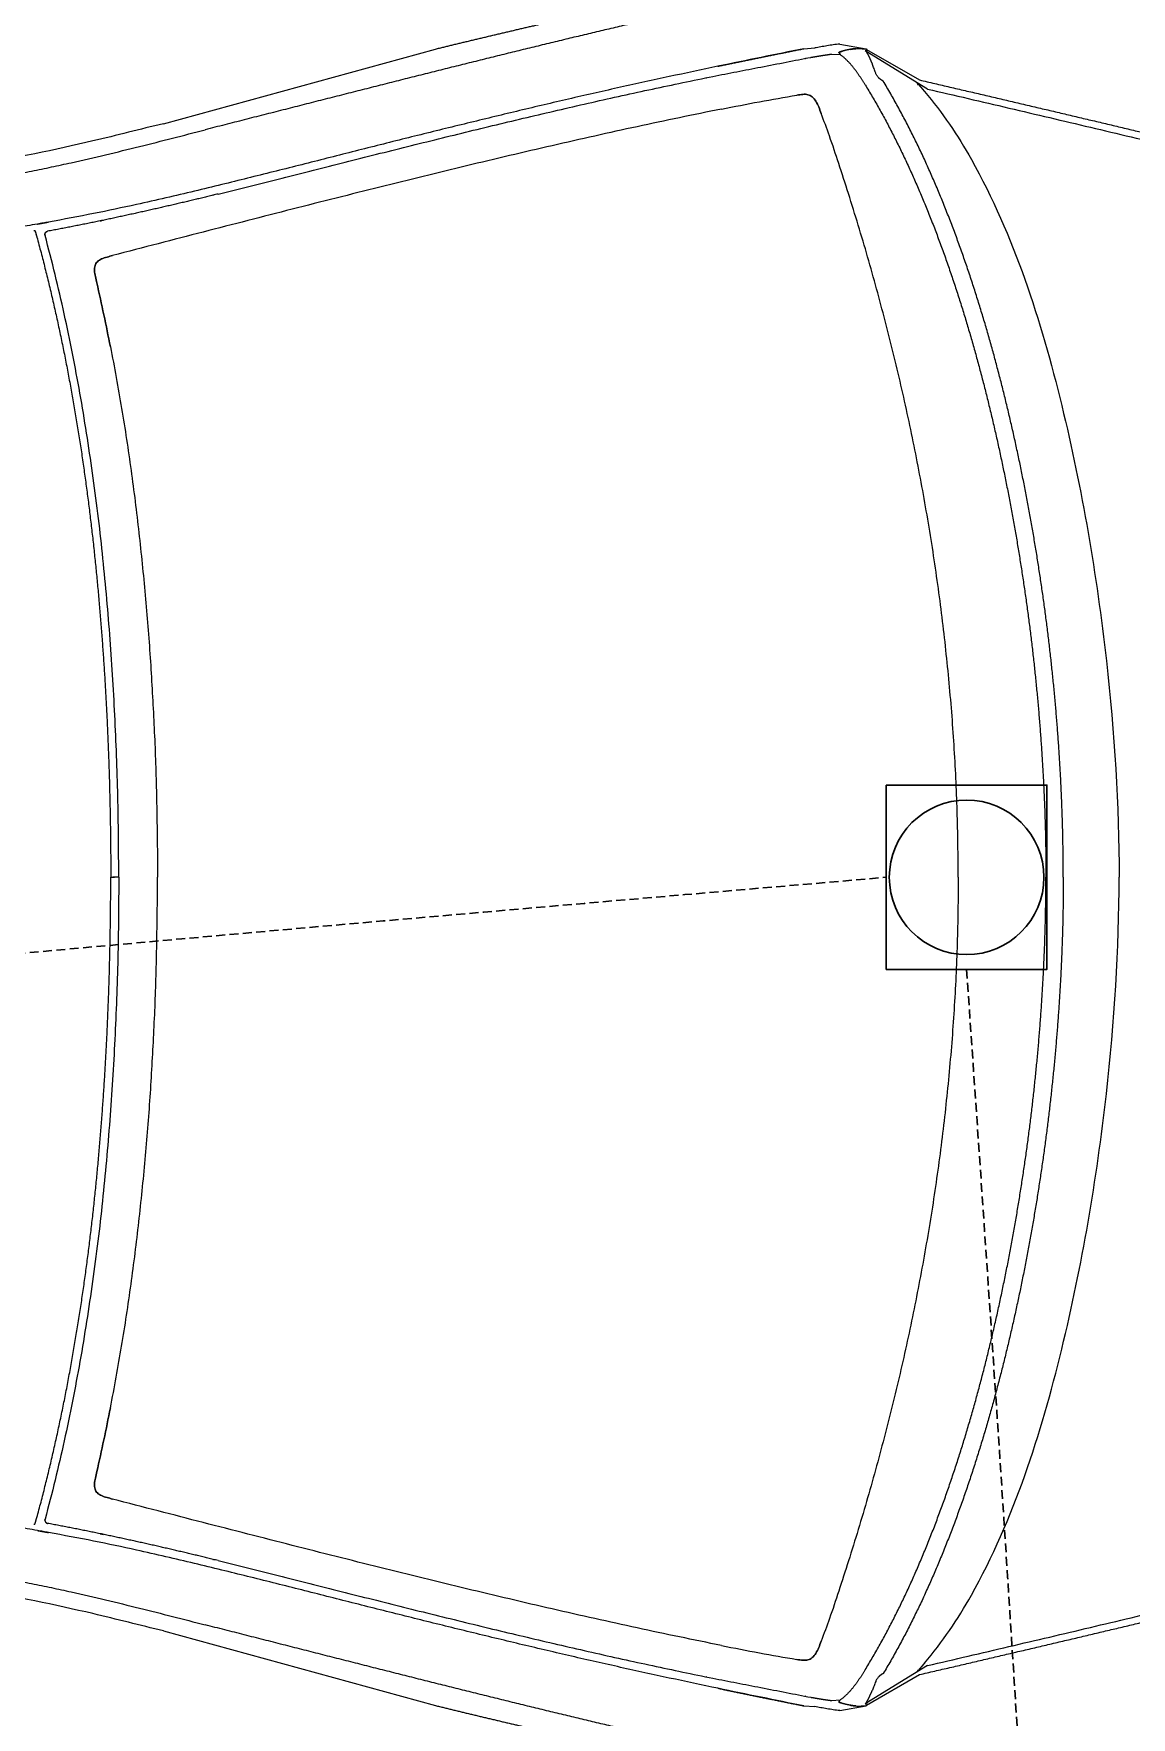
# Model space of a CAD drawing. Extents: x -1439 to 34962, y -872 to 8330.
# Drawn here: x 18847.1 to 18939.3, y 1511.9 to 1653.4 of the extents above; entities that cross this region are included whole.
import ezdxf

# ---------------------------------------------------------------- set-up
doc = ezdxf.new("R2010")
doc.units = 0
doc.linetypes.add('HIDDEN', pattern=[0.375, 0.25, -0.125])
doc.layers.get('0').update_dxf_attribs({"color": 9, "lineweight": 9})
for name, color, linetype, lineweight in [('04', 9, 'Continuous', 9), ('E-KABLO', 7, 'Continuous', 30), ('E-KUVVET', 7, 'Continuous', 30)]:
    doc.layers.add(name, color=color, linetype=linetype, lineweight=lineweight)

# ---------------------------------------------------------------- blocks, each defined once
blk = doc.blocks.new('p-araba-polo')
at = {"extrusion": (0, 0, -1)}
for p, q in [((1.033, 0.6629), (1.0852, 0.695)), ((1.0841, 0.6962), (1.0396, 0.6705)), ((1.1066, 0.7007), (1.0845, 0.6967)), ((1.1367, 0.6968), (1.1276, 0.6974)), ((1.6752, 0.6337), (1.4464, 0.6965)), ((1.1073, 0.6936), (1.1062, 0.6918)), ((1.1134, 0.6923), (1.1062, 0.6918)), ((1.1134, 0.6923), (1.1134, 0.6923)), ((1.2187, 0.6724), (1.2188, 0.6725)), ((1.7726, 0.5433), (1.7726, 0.5433)), ((1.7128, 0), (1.7144, 0))]:
    blk.add_line(p, q, dxfattribs=at)
for p, q in [((1.7128, 0), (1.7144, 0)), ((1.7726, -0.5433), (1.7726, -0.5433)), ((1.6752, -0.6337), (1.4464, -0.6965)), ((1.033, -0.6629), (1.0852, -0.695)), ((1.0841, -0.6962), (1.0396, -0.6705)), ((1.2187, -0.6724), (1.2188, -0.6724)), ((1.1134, -0.6923), (1.1062, -0.6918)), ((1.1073, -0.6936), (1.1062, -0.6918)), ((1.1134, -0.6923), (1.1134, -0.6923)), ((1.1066, -0.7007), (1.0845, -0.6967)), ((1.1367, -0.6968), (1.1276, -0.6974))]:
    blk.add_line(p, q)
for points, degree in [([(1.4464, 0.6965), (1.4197, 0.7031), (1.3921, 0.7096), (1.3643, 0.7162), (1.337, 0.7225), (1.3115, 0.7281), (1.2887, 0.7329)], 6), ([(1.2801, 0.7182), (1.3375, 0.7048), (1.3962, 0.6905), (1.4555, 0.6757), (1.5157, 0.6603), (1.5772, 0.6447), (1.6401, 0.6286)], 6), ([(1.0847, 0.695), (1.0835, 0.6928), (1.0823, 0.6906), (1.0812, 0.6883), (1.0802, 0.686), (1.0792, 0.6836)], 5), ([(1.0835, 0.6949), (1.0837, 0.6952), (1.0838, 0.6954), (1.0839, 0.6957), (1.084, 0.6959), (1.0841, 0.6962)], 5), ([(1.0852, 0.695), (1.0851, 0.695), (1.085, 0.695), (1.0849, 0.695), (1.0848, 0.695), (1.0846, 0.695)], 5), ([(1.0847, 0.695), (1.0849, 0.695), (1.085, 0.695), (1.0852, 0.695)], 3), ([(1.0856, 0.6968), (1.0855, 0.6968), (1.0854, 0.6968), (1.0853, 0.6968)], 3), ([(1.0895, 0.6969), (1.0887, 0.6969), (1.088, 0.6968), (1.0872, 0.6968), (1.0864, 0.6968), (1.0856, 0.6968)], 5), ([(1.0904, 0.6969), (1.0901, 0.6969), (1.0898, 0.6969), (1.0895, 0.6969)], 3), ([(1.093, 0.6968), (1.0935, 0.6968), (1.094, 0.6968), (1.0944, 0.6967), (1.0949, 0.6967), (1.0954, 0.6966)], 5), ([(1.0954, 0.6966), (1.0957, 0.6966), (1.0959, 0.6965), (1.0962, 0.6965), (1.0964, 0.6965), (1.0967, 0.6964)], 5), ([(1.0967, 0.6964), (1.0963, 0.6965), (1.0958, 0.6965), (1.0954, 0.6966)], 3), ([(1.0967, 0.6964), (1.0969, 0.6964), (1.0972, 0.6963), (1.0974, 0.6963), (1.0977, 0.6962), (1.0979, 0.6962)], 5), ([(1.0979, 0.6962), (1.0975, 0.6963), (1.0971, 0.6963), (1.0967, 0.6964)], 3), ([(1.0979, 0.6962), (1.0992, 0.696), (1.1005, 0.6957), (1.1018, 0.6955), (1.103, 0.6951), (1.1043, 0.6947)], 5), ([(1.1043, 0.6947), (1.1046, 0.6947), (1.1048, 0.6946), (1.1051, 0.6945), (1.1054, 0.6944), (1.1056, 0.6943)], 5), ([(1.1056, 0.6943), (1.1052, 0.6945), (1.1048, 0.6946), (1.1043, 0.6947)], 3), ([(1.1056, 0.6943), (1.1057, 0.6943), (1.1058, 0.6942), (1.1059, 0.6942), (1.1059, 0.6942), (1.106, 0.6942)], 5), ([(1.106, 0.6942), (1.1059, 0.6942), (1.1057, 0.6943), (1.1056, 0.6943)], 3), ([(1.106, 0.6942), (1.1063, 0.6941), (1.1065, 0.694), (1.1067, 0.6939), (1.107, 0.6938), (1.1073, 0.6936)], 5), ([(1.106, 0.6942), (1.106, 0.6942), (1.106, 0.6942), (1.106, 0.6942)], 3), ([(1.2091, 0.682), (1.1946, 0.685), (1.1801, 0.688), (1.1656, 0.691), (1.1511, 0.6939), (1.1367, 0.6968)], 5), ([(1.0819, 0.692), (1.0819, 0.692), (1.0819, 0.692), (1.0819, 0.6919)], 3), ([(1.0853, 0.6665), (1.0897, 0.6737), (1.0944, 0.6806), (1.0995, 0.687), (1.1062, 0.6918)], 4), ([(1.1062, 0.6922), (1.1062, 0.6921), (1.1062, 0.6921), (1.1062, 0.692), (1.1062, 0.692), (1.1062, 0.6919)], 5), ([(1.1062, 0.6922), (1.1062, 0.6921), (1.1062, 0.6921), (1.1062, 0.692), (1.1062, 0.692), (1.1062, 0.6919)], 5), ([(1.1062, 0.6919), (1.1062, 0.6919), (1.1062, 0.6919), (1.1062, 0.6919), (1.1062, 0.6919), (1.1062, 0.6919)], 5), ([(1.1062, 0.6919), (1.1062, 0.6919), (1.1062, 0.6919), (1.1062, 0.6919)], 3), ([(1.1073, 0.6936), (1.1073, 0.6935), (1.1074, 0.6935), (1.1074, 0.6934), (1.1074, 0.6934), (1.1075, 0.6933)], 5), ([(1.131, 0.6895), (1.1285, 0.6899), (1.126, 0.6904), (1.1235, 0.6908), (1.121, 0.6912), (1.1184, 0.6916), (1.1159, 0.6919), (1.1134, 0.6923)], 7), ([(1.1356, 0.6887), (1.1356, 0.6887), (1.1356, 0.6886), (1.1355, 0.6886), (1.1355, 0.6886), (1.1355, 0.6886)], 5), ([(1.1355, 0.6886), (1.1355, 0.6886), (1.1355, 0.6886), (1.1356, 0.6886), (1.1356, 0.6887), (1.1356, 0.6887)], 5), ([(1.1649, 0.6915), (1.1649, 0.6915), (1.1649, 0.6915)], 2), ([(1.0396, 0.6705), (0.9891, 0.6588), (0.9388, 0.647), (0.8888, 0.6352), (0.839, 0.6234), (0.7894, 0.6115), (0.7401, 0.5995), (0.6909, 0.5874)], 7), ([(0.9187, 0), (0.9187, 0.0992), (0.9262, 0.1979), (0.9398, 0.2961), (0.9595, 0.3936), (0.9846, 0.4892), (1.0189, 0.5845), (1.0701, 0.6696)], 7), ([(1.0853, 0.6665), (1.0348, 0.5843), (0.9999, 0.4894), (0.9745, 0.3944), (0.9546, 0.2963), (0.9409, 0.1982), (0.9333, 0.099), (0.9333, 0)], 7), ([(1.0419, 0.6684), (1.0406, 0.6669), (1.0392, 0.6654), (1.0379, 0.6639), (1.0366, 0.6624), (1.0354, 0.6609)], 5), ([(1.0354, 0.6609), (1.0366, 0.6624), (1.0379, 0.6639), (1.0392, 0.6654), (1.0406, 0.6669), (1.0419, 0.6684)], 5), ([(1.0412, 0.6668), (1.0411, 0.6669), (1.041, 0.667), (1.0408, 0.6672)], 3), ([(1.0412, 0.6668), (1.0411, 0.6668), (1.0411, 0.6669), (1.041, 0.667), (1.0409, 0.6671), (1.0408, 0.6672)], 5), ([(1.0418, 0.6684), (1.0419, 0.6684), (1.0419, 0.6684), (1.0419, 0.6684), (1.0419, 0.6684), (1.0419, 0.6684), (1.0419, 0.6684)], 6), ([(1.0419, 0.6684), (1.0419, 0.6684), (1.0419, 0.6684), (1.0419, 0.6684), (1.0419, 0.6684), (1.0419, 0.6684), (1.0419, 0.6684)], 6), ([(1.07, 0.6707), (1.07, 0.6707), (1.07, 0.6707), (1.07, 0.6707), (1.07, 0.6707), (1.07, 0.6707)], 5), ([(1.07, 0.6707), (1.07, 0.6707), (1.07, 0.6707), (1.07, 0.6707), (1.07, 0.6707), (1.07, 0.6707)], 5), ([(1.0701, 0.6696), (1.0708, 0.6699), (1.0714, 0.6703), (1.0721, 0.6707), (1.0728, 0.6713), (1.0733, 0.6717), (1.0739, 0.6723)], 6), ([(1.2188, 0.6725), (1.2188, 0.6724), (1.2188, 0.6724), (1.2188, 0.6724), (1.2188, 0.6724), (1.2188, 0.6724), (1.2187, 0.6724)], 6), ([(1.0354, 0.6609), (1.0204, 0.6432), (1.0073, 0.6239), (0.996, 0.6037)], 3), ([(0.996, 0.6037), (0.96, 0.5393), (0.9375, 0.4684), (0.92, 0.3968)], 3), ([(1.6292, 0.5746), (1.6467, 0.5703), (1.6643, 0.5661), (1.682, 0.562), (1.6998, 0.558), (1.7178, 0.554), (1.7359, 0.5503), (1.7542, 0.5467), (1.7726, 0.5433)], 8), ([(1.6335, 0.5735), (1.6336, 0.5736), (1.6336, 0.5736), (1.6336, 0.5737), (1.6336, 0.5737), (1.6336, 0.5738), (1.6336, 0.5738)], 6), ([(1.6336, 0.5738), (1.6336, 0.5737), (1.6335, 0.5735)], 2), ([(1.7256, 0.5525), (1.7256, 0.5526), (1.7256, 0.5526), (1.7256, 0.5527)], 3), ([(1.7283, 0.552), (1.7274, 0.5522), (1.7264, 0.5525), (1.7256, 0.5526)], 3), ([(1.7256, 0.5526), (1.7256, 0.5526), (1.7256, 0.5525)], 2), ([(1.7816, 0.5384), (1.7532, 0.4338), (1.735, 0.3261), (1.7248, 0.2176), (1.7195, 0.1088), (1.7195, 0)], 5), ([(1.7811, 0.5493), (1.7792, 0.5497), (1.7774, 0.55), (1.7755, 0.5503), (1.7736, 0.5507), (1.7718, 0.551)], 5), ([(1.7748, 0.5406), (1.7748, 0.5411), (1.7747, 0.5416), (1.7745, 0.542), (1.7742, 0.5425), (1.7739, 0.5428), (1.7735, 0.5431), (1.7731, 0.5432), (1.7726, 0.5433)], 8), ([(1.7748, 0.5406), (1.7748, 0.5403), (1.7748, 0.5401), (1.7747, 0.5398)], 3), ([(1.7827, 0.5422), (1.7823, 0.5409), (1.782, 0.5396), (1.7816, 0.5384)], 3), ([(1.7827, 0.5422), (1.7825, 0.5414), (1.7823, 0.5406), (1.7821, 0.5399), (1.7818, 0.5391), (1.7816, 0.5384)], 5), ([(1.7832, 0.5436), (1.7831, 0.5434), (1.783, 0.5432), (1.7829, 0.5429), (1.7828, 0.5427), (1.7827, 0.5424), (1.7827, 0.5422)], 6), ([(1.7842, 0.5439), (1.784, 0.5439), (1.7837, 0.544), (1.7835, 0.5439), (1.7834, 0.5438), (1.7832, 0.5436)], 5), ([(1.7776, 0.523), (1.7776, 0.523), (1.7776, 0.523), (1.7776, 0.523)], 3), ([(0.9187, 0), (0.9187, -0.0992), (0.9262, -0.1979), (0.9398, -0.2961), (0.9595, -0.3936), (0.9846, -0.4892), (1.0189, -0.5845), (1.0701, -0.6696)], 7), ([(1.0853, -0.6665), (1.0348, -0.5843), (0.9999, -0.4894), (0.9745, -0.3944), (0.9546, -0.2963), (0.9409, -0.1982), (0.9333, -0.099), (0.9333, 0)], 7), ([(1.7144, 0), (1.7154, 0), (1.7162, 0), (1.7165, 0)], 3), ([(1.7144, 0), (1.7154, 0), (1.7162, 0), (1.7165, 0)], 3), ([(1.7195, 0), (1.718, 0), (1.7164, 0), (1.7157, 0), (1.7164, 0), (1.717, 0)], 5), ([(1.7195, 0), (1.718, 0), (1.7164, 0), (1.7157, 0), (1.7164, 0), (1.717, 0)], 5), ([(1.7165, 0), (1.7168, 0), (1.717, 0), (1.7173, 0), (1.7176, 0), (1.7178, 0)], 5), ([(1.7165, 0), (1.7168, 0), (1.717, 0), (1.7173, 0), (1.7176, 0), (1.7178, 0)], 5), ([(1.7816, -0.5384), (1.7532, -0.4338), (1.735, -0.3261), (1.7248, -0.2176), (1.7195, -0.1088), (1.7195, 0)], 5), ([(0.996, -0.6037), (0.96, -0.5393), (0.9375, -0.4684), (0.92, -0.3968)], 3), ([(1.7776, -0.523), (1.7776, -0.523), (1.7776, -0.523), (1.7776, -0.523)], 3), ([(1.6292, -0.5746), (1.6467, -0.5703), (1.6643, -0.5661), (1.682, -0.562), (1.6998, -0.558), (1.7178, -0.554), (1.7359, -0.5503), (1.7542, -0.5467), (1.7726, -0.5433)], 8), ([(1.7283, -0.552), (1.7274, -0.5522), (1.7264, -0.5525), (1.7256, -0.5526)], 3), ([(1.7811, -0.5493), (1.7792, -0.5497), (1.7774, -0.55), (1.7755, -0.5503), (1.7736, -0.5507), (1.7718, -0.551)], 5), ([(1.7748, -0.5406), (1.7748, -0.5411), (1.7747, -0.5416), (1.7745, -0.542), (1.7742, -0.5425), (1.7739, -0.5428), (1.7735, -0.5431), (1.7731, -0.5432), (1.7726, -0.5433)], 8), ([(1.7748, -0.5406), (1.7748, -0.5403), (1.7748, -0.5401), (1.7747, -0.5398)], 3), ([(1.7827, -0.5422), (1.7823, -0.5409), (1.782, -0.5396), (1.7816, -0.5384)], 3), ([(1.7827, -0.5422), (1.7825, -0.5414), (1.7823, -0.5406), (1.7821, -0.5399), (1.7818, -0.5391), (1.7816, -0.5384)], 5), ([(1.7832, -0.5436), (1.7831, -0.5434), (1.783, -0.5432), (1.7829, -0.5429), (1.7828, -0.5427), (1.7827, -0.5424), (1.7827, -0.5422)], 6), ([(1.7842, -0.5439), (1.784, -0.5439), (1.7837, -0.544), (1.7835, -0.5439), (1.7834, -0.5438), (1.7832, -0.5436)], 5), ([(1.7256, -0.5526), (1.7256, -0.5526), (1.7256, -0.5525)], 2), ([(1.7256, -0.5525), (1.7256, -0.5526), (1.7256, -0.5526), (1.7256, -0.5526)], 3), ([(1.6335, -0.5735), (1.6336, -0.5736), (1.6336, -0.5736), (1.6336, -0.5737), (1.6336, -0.5737), (1.6336, -0.5738), (1.6336, -0.5738)], 6), ([(1.6336, -0.5738), (1.6336, -0.5737), (1.6335, -0.5735)], 2), ([(1.0396, -0.6705), (0.9891, -0.6587), (0.9388, -0.647), (0.8888, -0.6352), (0.839, -0.6234), (0.7894, -0.6115), (0.7401, -0.5995), (0.6909, -0.5874)], 7), ([(1.0354, -0.6609), (1.0204, -0.6432), (1.0073, -0.6239), (0.996, -0.6037)], 3), ([(1.2801, -0.7182), (1.3375, -0.7048), (1.3962, -0.6905), (1.4555, -0.6757), (1.5157, -0.6603), (1.5772, -0.6447), (1.6401, -0.6286)], 6), ([(1.0419, -0.6684), (1.0406, -0.6669), (1.0392, -0.6654), (1.0379, -0.6639), (1.0366, -0.6624), (1.0354, -0.6609)], 5), ([(1.0354, -0.6609), (1.0366, -0.6624), (1.0379, -0.6639), (1.0392, -0.6654), (1.0406, -0.6669), (1.0419, -0.6684)], 5), ([(1.0412, -0.6668), (1.0411, -0.6669), (1.041, -0.667), (1.0408, -0.6672)], 3), ([(1.0412, -0.6668), (1.0411, -0.6668), (1.0411, -0.6669), (1.041, -0.667), (1.0409, -0.6671), (1.0408, -0.6672)], 5), ([(1.0418, -0.6684), (1.0419, -0.6684), (1.0419, -0.6684), (1.0419, -0.6684), (1.0419, -0.6684), (1.0419, -0.6684), (1.0419, -0.6684)], 6), ([(1.0419, -0.6684), (1.0419, -0.6684), (1.0419, -0.6684), (1.0419, -0.6684), (1.0419, -0.6684), (1.0419, -0.6684), (1.0419, -0.6684)], 6), ([(1.07, -0.6707), (1.07, -0.6707), (1.07, -0.6707), (1.07, -0.6707), (1.07, -0.6707), (1.07, -0.6707)], 5), ([(1.07, -0.6707), (1.07, -0.6707), (1.07, -0.6707), (1.07, -0.6707), (1.07, -0.6707), (1.07, -0.6707)], 5), ([(1.0701, -0.6696), (1.0708, -0.6699), (1.0714, -0.6703), (1.0721, -0.6707), (1.0728, -0.6713), (1.0733, -0.6717), (1.0739, -0.6723)], 6), ([(1.0853, -0.6665), (1.0897, -0.6737), (1.0944, -0.6806), (1.0995, -0.687), (1.1062, -0.6918)], 4), ([(1.2188, -0.6724), (1.2188, -0.6724), (1.2188, -0.6724), (1.2188, -0.6724), (1.2188, -0.6724), (1.2188, -0.6724), (1.2187, -0.6724)], 6), ([(1.0847, -0.695), (1.0835, -0.6928), (1.0823, -0.6905), (1.0812, -0.6883), (1.0802, -0.686), (1.0792, -0.6836)], 5), ([(1.0819, -0.692), (1.0819, -0.692), (1.0819, -0.692), (1.0819, -0.6919)], 3), ([(1.106, -0.6942), (1.1063, -0.6941), (1.1065, -0.694), (1.1067, -0.6939), (1.107, -0.6937), (1.1073, -0.6936)], 5), ([(1.1062, -0.6922), (1.1062, -0.6921), (1.1062, -0.6921), (1.1062, -0.692), (1.1062, -0.692), (1.1062, -0.6919)], 5), ([(1.1062, -0.6922), (1.1062, -0.6921), (1.1062, -0.6921), (1.1062, -0.692), (1.1062, -0.692), (1.1062, -0.6919)], 5), ([(1.1062, -0.6919), (1.1062, -0.6919), (1.1062, -0.6919), (1.1062, -0.6919), (1.1062, -0.6919), (1.1062, -0.6919)], 5), ([(1.1062, -0.6919), (1.1062, -0.6919), (1.1062, -0.6919), (1.1062, -0.6919)], 3), ([(1.1073, -0.6936), (1.1073, -0.6935), (1.1074, -0.6935), (1.1074, -0.6934), (1.1074, -0.6934), (1.1075, -0.6933)], 5), ([(1.131, -0.6895), (1.1285, -0.6899), (1.126, -0.6904), (1.1235, -0.6908), (1.121, -0.6912), (1.1184, -0.6916), (1.1159, -0.6919), (1.1134, -0.6923)], 7), ([(1.1356, -0.6887), (1.1356, -0.6887), (1.1356, -0.6886), (1.1355, -0.6886), (1.1355, -0.6886), (1.1355, -0.6886)], 5), ([(1.1355, -0.6886), (1.1355, -0.6886), (1.1355, -0.6886), (1.1356, -0.6886), (1.1356, -0.6887), (1.1356, -0.6887)], 5), ([(1.2091, -0.682), (1.1946, -0.685), (1.1801, -0.688), (1.1656, -0.691), (1.1511, -0.6939), (1.1367, -0.6968)], 5), ([(1.1649, -0.6915), (1.1649, -0.6915), (1.1649, -0.6915)], 2), ([(1.0835, -0.6949), (1.0837, -0.6952), (1.0838, -0.6954), (1.0839, -0.6957), (1.084, -0.6959), (1.0841, -0.6962)], 5), ([(1.0852, -0.695), (1.0851, -0.695), (1.085, -0.695), (1.0849, -0.695), (1.0848, -0.695), (1.0846, -0.695)], 5), ([(1.0847, -0.695), (1.0849, -0.695), (1.085, -0.695), (1.0852, -0.695)], 3), ([(1.0856, -0.6968), (1.0855, -0.6968), (1.0854, -0.6968), (1.0853, -0.6968)], 3), ([(1.0895, -0.6969), (1.0887, -0.6969), (1.088, -0.6968), (1.0872, -0.6968), (1.0864, -0.6968), (1.0856, -0.6968)], 5), ([(1.0904, -0.6969), (1.0901, -0.6969), (1.0898, -0.6969), (1.0895, -0.6969)], 3), ([(1.093, -0.6968), (1.0935, -0.6968), (1.094, -0.6968), (1.0944, -0.6967), (1.0949, -0.6967), (1.0954, -0.6966)], 5), ([(1.0954, -0.6966), (1.0957, -0.6966), (1.0959, -0.6965), (1.0962, -0.6965), (1.0964, -0.6964), (1.0967, -0.6964)], 5), ([(1.0967, -0.6964), (1.0963, -0.6965), (1.0958, -0.6965), (1.0954, -0.6966)], 3), ([(1.0967, -0.6964), (1.0969, -0.6964), (1.0972, -0.6963), (1.0974, -0.6963), (1.0977, -0.6962), (1.0979, -0.6962)], 5), ([(1.0979, -0.6962), (1.0975, -0.6963), (1.0971, -0.6963), (1.0967, -0.6964)], 3), ([(1.0979, -0.6962), (1.0992, -0.696), (1.1005, -0.6957), (1.1018, -0.6955), (1.103, -0.6951), (1.1043, -0.6947)], 5), ([(1.1043, -0.6947), (1.1046, -0.6947), (1.1048, -0.6946), (1.1051, -0.6945), (1.1054, -0.6944), (1.1056, -0.6943)], 5), ([(1.1056, -0.6943), (1.1052, -0.6945), (1.1048, -0.6946), (1.1043, -0.6947)], 3), ([(1.1056, -0.6943), (1.1057, -0.6943), (1.1058, -0.6942), (1.1059, -0.6942), (1.1059, -0.6942), (1.106, -0.6942)], 5), ([(1.106, -0.6942), (1.1059, -0.6942), (1.1057, -0.6943), (1.1056, -0.6943)], 3), ([(1.106, -0.6942), (1.106, -0.6942), (1.106, -0.6942), (1.106, -0.6942)], 3), ([(1.4464, -0.6965), (1.4197, -0.7031), (1.3921, -0.7096), (1.3643, -0.7162), (1.337, -0.7225), (1.3115, -0.7281), (1.2887, -0.7329)], 6)]:
    blk.add_open_spline(points, degree=degree)
for points, degree, knots in [([(1.0835, 0.6949), (1.0835, 0.6949), (1.0835, 0.6949), (1.0835, 0.6949), (1.0835, 0.6949), (1.0835, 0.6949), (1.0835, 0.6949), (1.0835, 0.6949), (1.0835, 0.6949), (1.0835, 0.6949), (1.0835, 0.6949)], 5, [0, 0, 0, 0, 0, 0, 1, 1, 1, 1, 1, 1.000001, 1.000001, 1.000001, 1.000001, 1.000001, 1.000001]), ([(1.0853, 0.6968), (1.0851, 0.6968), (1.0847, 0.6968), (1.0844, 0.6966), (1.0841, 0.6965), (1.0841, 0.6963), (1.0841, 0.6962)], 3, [0, 0, 0, 0, 0.226641, 0.489612, 0.73866, 1, 1, 1, 1]), ([(1.093, 0.6968), (1.0925, 0.6969), (1.0916, 0.6969), (1.0908, 0.6969), (1.0904, 0.6969)], 3, [0, 0, 0, 0, 0.627101, 1, 1, 1, 1]), ([(1.0954, 0.6966), (1.095, 0.6967), (1.0942, 0.6968), (1.0934, 0.6968), (1.093, 0.6968)], 3, [0, 0, 0, 0, 0.505636, 1, 1, 1, 1]), ([(1.1073, 0.6936), (1.1072, 0.6936), (1.107, 0.6938), (1.1066, 0.6939), (1.1062, 0.6941), (1.106, 0.6942)], 3, [0, 0, 0, 0, 0.23445, 0.472231, 1, 1, 1, 1]), ([(1.1066, 0.7007), (1.1085, 0.7005), (1.1121, 0.7001), (1.1174, 0.6992), (1.1226, 0.6983), (1.1259, 0.6977), (1.1276, 0.6974)], 3, [0, 0, 0, 0, 0.249853, 0.499728, 0.749768, 1, 1, 1, 1]), ([(1.1367, 0.6968), (1.1487, 0.6944), (1.1728, 0.6895), (1.197, 0.6845), (1.2091, 0.682)], 3, [0, 0, 0, 0, 0.500039, 1, 1, 1, 1]), ([(1.0764, 0.6763), (1.0769, 0.6775), (1.0778, 0.68), (1.0787, 0.6824), (1.0792, 0.6836)], 3, [0, 0, 0, 0, 0.511036, 1, 1, 1, 1]), ([(1.1075, 0.6933), (1.1074, 0.6934), (1.1074, 0.6935), (1.1073, 0.6935), (1.1073, 0.6936)], 3, [0, 0, 0, 0, 0.501057, 1, 1, 1, 1]), ([(1.2133, 0.6735), (1.2066, 0.6748), (1.1931, 0.6775), (1.1725, 0.6814), (1.1518, 0.6855), (1.1379, 0.6882), (1.131, 0.6895)], 3, [0, 0, 0, 0, 0.24266, 0.489789, 0.74853, 1, 1, 1, 1]), ([(1.2091, 0.682), (1.2227, 0.6791), (1.2499, 0.6734), (1.2909, 0.6644), (1.332, 0.6551), (1.3732, 0.6454), (1.4146, 0.6354), (1.4562, 0.6252), (1.4981, 0.6147), (1.5403, 0.604), (1.5829, 0.5932), (1.6118, 0.5861), (1.6262, 0.5825)], 3, [0, 0, 0, 0, 0.100037, 0.200068, 0.300092, 0.40011, 0.500119, 0.600116, 0.700093, 0.80005, 0.900005, 1, 1, 1, 1]), ([(1.0739, 0.6723), (1.0744, 0.6729), (1.0755, 0.6741), (1.0761, 0.6756), (1.0764, 0.6763)], 3, [0, 0, 0, 0, 0.499911, 1, 1, 1, 1]), ([(1.6292, 0.5746), (1.6202, 0.5768), (1.6022, 0.5812), (1.5755, 0.5879), (1.5489, 0.5947), (1.5225, 0.6013), (1.4962, 0.608), (1.47, 0.6146), (1.4439, 0.621), (1.4179, 0.6274), (1.3921, 0.6337), (1.3663, 0.6398), (1.3406, 0.6458), (1.315, 0.6517), (1.2895, 0.6574), (1.264, 0.6629), (1.2386, 0.6683), (1.2217, 0.6718), (1.2133, 0.6735)], 3, [0, 0, 0, 0, 0.0625, 0.125, 0.1875, 0.25, 0.3125, 0.375, 0.4375, 0.5, 0.5625, 0.625, 0.6875, 0.75, 0.8125, 0.875, 0.9375, 1, 1, 1, 1]), ([(1.033, 0.6629), (1.0101, 0.6576), (0.9644, 0.6469), (0.8959, 0.6308), (0.8275, 0.6145), (0.7594, 0.598), (0.7142, 0.5869), (0.6916, 0.5814)], 3, [0, 0, 0, 0, 0.200074, 0.400125, 0.600159, 0.800117, 1, 1, 1, 1]), ([(1.1426, 0.6577), (1.141, 0.658), (1.1379, 0.6585), (1.1335, 0.6585), (1.1295, 0.6564), (1.1265, 0.6525), (1.1242, 0.6477), (1.1229, 0.6442), (1.1222, 0.6424)], 3, [0, 0, 0, 0, 0.19548, 0.351811, 0.493077, 0.645392, 0.816793, 1, 1, 1, 1]), ([(1.1222, 0.6424), (1.1229, 0.6442), (1.1242, 0.6477), (1.1265, 0.6525), (1.1295, 0.6564), (1.1335, 0.6585), (1.1379, 0.6585), (1.141, 0.658), (1.1426, 0.6577)], 3, [0, 0, 0, 0, 0.183207, 0.354608, 0.506923, 0.648189, 0.80452, 1, 1, 1, 1]), ([(1.2061, 0.646), (1.1954, 0.6481), (1.1743, 0.6523), (1.1532, 0.6559), (1.1426, 0.6577)], 3, [0, 0, 0, 0, 0.502145, 1, 1, 1, 1]), ([(1.0993, 0.5749), (1.102, 0.5834), (1.1072, 0.5996), (1.1147, 0.6221), (1.1199, 0.6361), (1.1222, 0.6424)], 3, [0, 0, 0, 0, 0.374907, 0.71679, 1, 1, 1, 1]), ([(1.2061, 0.646), (1.2178, 0.6436), (1.2414, 0.6388), (1.2769, 0.6313), (1.3126, 0.6234), (1.3484, 0.6153), (1.3843, 0.6069), (1.4204, 0.5983), (1.4567, 0.5894), (1.4933, 0.5804), (1.53, 0.5712), (1.567, 0.5618), (1.6042, 0.5523), (1.6418, 0.5426), (1.6796, 0.5329), (1.7052, 0.5262), (1.7179, 0.5229)], 3, [0, 0, 0, 0, 0.071429, 0.142858, 0.214287, 0.285715, 0.357144, 0.428573, 0.500002, 0.571431, 0.642859, 0.714288, 0.785716, 0.857144, 0.928573, 1, 1, 1, 1]), ([(1.8723, 0.5789), (1.8664, 0.5798), (1.8547, 0.5816), (1.8372, 0.5844), (1.8199, 0.5874), (1.8029, 0.5905), (1.786, 0.5939), (1.7693, 0.5973), (1.7387, 0.604), (1.6953, 0.6144), (1.6584, 0.6239), (1.6401, 0.6286)], 3, [0, 0, 0, 0, 0.072134, 0.144011, 0.215657, 0.287101, 0.358371, 0.42949, 0.500474, 0.752092, 1, 1, 1, 1]), ([(1.6752, 0.6337), (1.6948, 0.629), (1.7773, 0.6078), (1.8911, 0.588), (2.0311, 0.5758), (2.1008, 0.5714), (2.1455, 0.5692)], 3, [0, 0, 0, 0, 0.136471, 0.572595, 0.726753, 1, 1, 1, 1]), ([(1.6262, 0.5825), (1.6339, 0.5807), (1.6494, 0.5769), (1.6733, 0.5713), (1.7014, 0.5649), (1.7341, 0.558), (1.7591, 0.5533), (1.7718, 0.551)], 3, [0, 0, 0, 0, 0.162021, 0.32887, 0.500021, 0.74634, 1, 1, 1, 1]), ([(1.007, 0), (1.0071, 0.0093), (1.0072, 0.0278), (1.0078, 0.0557), (1.0089, 0.0835), (1.0105, 0.1113), (1.0124, 0.1391), (1.0149, 0.1668), (1.0177, 0.1945), (1.0209, 0.2221), (1.0246, 0.2497), (1.0287, 0.2773), (1.0332, 0.3047), (1.0381, 0.3322), (1.0434, 0.3595), (1.049, 0.3867), (1.0551, 0.4139), (1.0616, 0.441), (1.0684, 0.468), (1.0756, 0.4949), (1.0831, 0.5217), (1.091, 0.5484), (1.0965, 0.5661), (1.0993, 0.5749)], 3, [0, 0, 0, 0, 0.047619, 0.095238, 0.142857, 0.190476, 0.238095, 0.285714, 0.333333, 0.380952, 0.428571, 0.47619, 0.523809, 0.571428, 0.619047, 0.666666, 0.714285, 0.761904, 0.809523, 0.857143, 0.904762, 0.952381, 1, 1, 1, 1]), ([(1.7128, 0), (1.7128, 0.0114), (1.7129, 0.0341), (1.7135, 0.0682), (1.7145, 0.1023), (1.716, 0.1363), (1.7179, 0.1703), (1.7202, 0.2043), (1.7231, 0.2383), (1.7264, 0.2722), (1.7302, 0.3061), (1.7347, 0.3398), (1.7397, 0.3735), (1.7453, 0.4071), (1.7515, 0.4405), (1.7585, 0.4738), (1.7661, 0.5069), (1.7718, 0.5288), (1.7747, 0.5398)], 3, [0, 0, 0, 0, 0.0625, 0.125001, 0.187501, 0.250001, 0.312502, 0.375002, 0.437502, 0.500002, 0.562502, 0.625002, 0.687502, 0.750002, 0.812502, 0.875001, 0.937501, 1, 1, 1, 1]), ([(1.7718, 0.551), (1.7733, 0.5507), (1.7764, 0.5502), (1.7795, 0.5496), (1.7811, 0.5493)], 3, [0, 0, 0, 0, 0.5, 1, 1, 1, 1]), ([(1.7748, 0.5406), (1.7748, 0.5409), (1.7747, 0.5416), (1.7742, 0.5424), (1.7735, 0.5431), (1.7729, 0.5432), (1.7726, 0.5433)], 3, [0, 0, 0, 0, 0.250001, 0.500007, 0.750005, 1, 1, 1, 1]), ([(1.7747, 0.5398), (1.7747, 0.5399), (1.7748, 0.5402), (1.7748, 0.5405), (1.7748, 0.5406)], 3, [0, 0, 0, 0, 0.499981, 1, 1, 1, 1]), ([(1.7811, 0.5493), (1.7869, 0.5483), (1.7986, 0.5463), (1.8165, 0.5434), (1.8347, 0.5406), (1.8532, 0.5379), (1.8721, 0.5354), (1.8913, 0.533), (1.9187, 0.5299), (1.9546, 0.5264), (1.9991, 0.5226), (2.0291, 0.5206), (2.0442, 0.5196)], 3, [0, 0, 0, 0, 0.068934, 0.138708, 0.209326, 0.28079, 0.353094, 0.426221, 0.500139, 0.664458, 0.831511, 1, 1, 1, 1]), ([(1.7832, 0.5436), (1.7831, 0.5434), (1.7829, 0.5429), (1.7827, 0.5424), (1.7827, 0.5422)], 3, [0, 0, 0, 0, 0.483515, 1, 1, 1, 1]), ([(1.7842, 0.5439), (1.784, 0.5439), (1.7836, 0.544), (1.7833, 0.5437), (1.7832, 0.5436)], 3, [0, 0, 0, 0, 0.530721, 1, 1, 1, 1]), ([(1.7179, 0.5229), (1.7195, 0.5224), (1.7226, 0.5216), (1.7271, 0.5202), (1.7308, 0.5181), (1.7331, 0.5145), (1.7333, 0.5099), (1.7324, 0.505), (1.7316, 0.5016), (1.7312, 0.4998)], 3, [0, 0, 0, 0, 0.155607, 0.308809, 0.443172, 0.561441, 0.688648, 0.838161, 1, 1, 1, 1]), ([(1.7312, 0.4998), (1.7316, 0.5016), (1.7324, 0.505), (1.7333, 0.5099), (1.7331, 0.5145), (1.7308, 0.5181), (1.7271, 0.5202), (1.7226, 0.5216), (1.7195, 0.5224), (1.7179, 0.5229)], 3, [0, 0, 0, 0, 0.161839, 0.311352, 0.438559, 0.556828, 0.691191, 0.844393, 1, 1, 1, 1]), ([(1.7198, 0.4462), (1.7216, 0.4552), (1.7252, 0.4731), (1.7292, 0.4909), (1.7312, 0.4998)], 3, [0, 0, 0, 0, 0.5006, 1, 1, 1, 1]), ([(1.7312, 0.4998), (1.7292, 0.4909), (1.7252, 0.4731), (1.7216, 0.4552), (1.7198, 0.4462)], 3, [0, 0, 0, 0, 0.4994, 1, 1, 1, 1]), ([(1.7198, 0.4462), (1.7181, 0.4376), (1.7148, 0.4203), (1.7103, 0.3943), (1.7061, 0.3683), (1.7024, 0.3422), (1.6989, 0.316), (1.6958, 0.2898), (1.693, 0.2636), (1.6905, 0.2373), (1.6882, 0.211), (1.6863, 0.1847), (1.6847, 0.1584), (1.6833, 0.132), (1.6821, 0.1056), (1.6813, 0.0792), (1.6807, 0.0528), (1.6803, 0.0264), (1.6802, 0.0088), (1.6802, 0)], 3, [0, 0, 0, 0, 0.058823, 0.117647, 0.17647, 0.235293, 0.294117, 0.35294, 0.411764, 0.470587, 0.529411, 0.588235, 0.647058, 0.705882, 0.764705, 0.823529, 0.882353, 0.941176, 1, 1, 1, 1]), ([(0.92, 0.3968), (0.9028, 0.3261), (0.8804, 0.1943), (0.8718, 0.0608), (0.8718, 0)], 3, [0, 0, 0, 0, 0.54461, 1, 1, 1, 1]), ([(0.92, -0.3968), (0.9028, -0.3261), (0.8804, -0.1943), (0.8718, -0.0608), (0.8718, 0)], 3, [0, 0, 0, 0, 0.54461, 1, 1, 1, 1]), ([(1.007, 0), (1.0071, -0.0093), (1.0072, -0.0278), (1.0078, -0.0557), (1.0089, -0.0835), (1.0105, -0.1113), (1.0124, -0.1391), (1.0149, -0.1668), (1.0177, -0.1945), (1.0209, -0.2221), (1.0246, -0.2497), (1.0287, -0.2773), (1.0332, -0.3047), (1.0381, -0.3322), (1.0434, -0.3595), (1.049, -0.3867), (1.0551, -0.4139), (1.0616, -0.441), (1.0684, -0.468), (1.0756, -0.4949), (1.0831, -0.5217), (1.091, -0.5484), (1.0965, -0.5661), (1.0993, -0.5749)], 3, [0, 0, 0, 0, 0.047619, 0.095238, 0.142857, 0.190476, 0.238095, 0.285714, 0.333333, 0.380952, 0.428571, 0.47619, 0.523809, 0.571428, 0.619047, 0.666666, 0.714285, 0.761904, 0.809523, 0.857143, 0.904762, 0.952381, 1, 1, 1, 1]), ([(1.7198, -0.4462), (1.7181, -0.4376), (1.7148, -0.4203), (1.7103, -0.3943), (1.7061, -0.3683), (1.7024, -0.3422), (1.6989, -0.316), (1.6958, -0.2898), (1.693, -0.2636), (1.6905, -0.2373), (1.6882, -0.211), (1.6863, -0.1847), (1.6847, -0.1583), (1.6833, -0.132), (1.6821, -0.1056), (1.6813, -0.0792), (1.6807, -0.0528), (1.6803, -0.0264), (1.6802, -0.0088), (1.6802, 0)], 3, [0, 0, 0, 0, 0.058823, 0.117647, 0.17647, 0.235293, 0.294117, 0.35294, 0.411764, 0.470587, 0.529411, 0.588235, 0.647058, 0.705882, 0.764705, 0.823529, 0.882353, 0.941176, 1, 1, 1, 1]), ([(1.7128, 0), (1.7128, -0.0114), (1.7129, -0.0341), (1.7135, -0.0682), (1.7145, -0.1022), (1.716, -0.1363), (1.7179, -0.1703), (1.7202, -0.2043), (1.7231, -0.2383), (1.7264, -0.2722), (1.7302, -0.3061), (1.7347, -0.3398), (1.7397, -0.3735), (1.7453, -0.4071), (1.7515, -0.4405), (1.7585, -0.4738), (1.7661, -0.5069), (1.7718, -0.5288), (1.7747, -0.5398)], 3, [0, 0, 0, 0, 0.0625, 0.125001, 0.187501, 0.250001, 0.312502, 0.375002, 0.437502, 0.500002, 0.562502, 0.625002, 0.687502, 0.750002, 0.812502, 0.875001, 0.937501, 1, 1, 1, 1]), ([(1.7165, 0), (1.7165, 0), (1.7165, 0), (1.7165, 0), (1.7165, 0), (1.7165, 0), (1.7165, 0), (1.7165, 0), (1.7165, 0), (1.7165, 0), (1.7165, 0)], 5, [0, 0, 0, 0, 0, 0, 1, 1, 1, 1, 1, 1.000001, 1.000001, 1.000001, 1.000001, 1.000001, 1.000001]), ([(1.7165, 0), (1.7165, 0), (1.7165, 0), (1.7165, 0), (1.7165, 0), (1.7165, 0), (1.7165, 0)], 3, [0, 0, 0, 0, 1, 1, 1, 1.000001, 1.000001, 1.000001, 1.000001]), ([(1.7165, 0), (1.7165, 0), (1.7165, 0), (1.7165, 0), (1.7165, 0), (1.7165, 0), (1.7165, 0), (1.7165, 0), (1.7165, 0), (1.7165, 0), (1.7165, 0)], 5, [0, 0, 0, 0, 0, 0, 1, 1, 1, 1, 1, 1.000001, 1.000001, 1.000001, 1.000001, 1.000001, 1.000001]), ([(1.7165, 0), (1.7165, 0), (1.7165, 0), (1.7165, 0), (1.7165, 0), (1.7165, 0), (1.7165, 0)], 3, [0, 0, 0, 0, 1, 1, 1, 1.000001, 1.000001, 1.000001, 1.000001]), ([(1.7178, 0), (1.7178, 0), (1.7178, 0), (1.7178, 0), (1.7178, 0), (1.7178, 0), (1.7178, 0), (1.7178, 0), (1.7178, 0), (1.7178, 0), (1.7178, 0)], 5, [0, 0, 0, 0, 0, 0, 1, 1, 1, 1, 1, 1.000001, 1.000001, 1.000001, 1.000001, 1.000001, 1.000001]), ([(1.7178, 0), (1.7178, 0), (1.7178, 0), (1.7178, 0), (1.7178, 0), (1.7178, 0), (1.7178, 0), (1.7178, 0), (1.7178, 0), (1.7178, 0), (1.7178, 0)], 5, [0, 0, 0, 0, 0, 0, 1, 1, 1, 1, 1, 1.000001, 1.000001, 1.000001, 1.000001, 1.000001, 1.000001]), ([(1.7198, -0.4462), (1.7216, -0.4552), (1.7252, -0.4731), (1.7292, -0.4909), (1.7312, -0.4998)], 3, [0, 0, 0, 0, 0.5006, 1, 1, 1, 1]), ([(1.7312, -0.4998), (1.7292, -0.4909), (1.7252, -0.4731), (1.7216, -0.4552), (1.7198, -0.4462)], 3, [0, 0, 0, 0, 0.4994, 1, 1, 1, 1]), ([(1.7179, -0.5229), (1.7195, -0.5224), (1.7226, -0.5216), (1.7271, -0.5202), (1.7308, -0.5181), (1.7331, -0.5145), (1.7333, -0.5099), (1.7324, -0.505), (1.7316, -0.5016), (1.7312, -0.4998)], 3, [0, 0, 0, 0, 0.155607, 0.308809, 0.443172, 0.561441, 0.688648, 0.838161, 1, 1, 1, 1]), ([(1.7312, -0.4998), (1.7316, -0.5016), (1.7324, -0.505), (1.7333, -0.5099), (1.7331, -0.5145), (1.7308, -0.5181), (1.7271, -0.5202), (1.7226, -0.5216), (1.7195, -0.5224), (1.7179, -0.5229)], 3, [0, 0, 0, 0, 0.161839, 0.311352, 0.438559, 0.556828, 0.691191, 0.844393, 1, 1, 1, 1]), ([(1.2061, -0.646), (1.2178, -0.6436), (1.2414, -0.6388), (1.2769, -0.6313), (1.3126, -0.6234), (1.3484, -0.6153), (1.3843, -0.6069), (1.4204, -0.5983), (1.4567, -0.5894), (1.4933, -0.5804), (1.53, -0.5712), (1.567, -0.5618), (1.6042, -0.5523), (1.6418, -0.5426), (1.6796, -0.5329), (1.7052, -0.5262), (1.7179, -0.5229)], 3, [0, 0, 0, 0, 0.071429, 0.142858, 0.214287, 0.285715, 0.357144, 0.428573, 0.500002, 0.571431, 0.642859, 0.714288, 0.785716, 0.857144, 0.928573, 1, 1, 1, 1]), ([(1.7811, -0.5493), (1.7869, -0.5483), (1.7986, -0.5463), (1.8165, -0.5434), (1.8347, -0.5406), (1.8532, -0.5379), (1.8721, -0.5354), (1.8913, -0.533), (1.9187, -0.5299), (1.9546, -0.5263), (1.9991, -0.5226), (2.0291, -0.5206), (2.0442, -0.5196)], 3, [0, 0, 0, 0, 0.068934, 0.138708, 0.209326, 0.28079, 0.353094, 0.426221, 0.500139, 0.664458, 0.831511, 1, 1, 1, 1]), ([(1.6262, -0.5825), (1.6339, -0.5807), (1.6494, -0.5769), (1.6733, -0.5713), (1.7014, -0.5649), (1.7341, -0.558), (1.7591, -0.5533), (1.7718, -0.551)], 3, [0, 0, 0, 0, 0.162021, 0.32887, 0.500021, 0.74634, 1, 1, 1, 1]), ([(1.7718, -0.551), (1.7733, -0.5507), (1.7764, -0.5502), (1.7795, -0.5496), (1.7811, -0.5493)], 3, [0, 0, 0, 0, 0.5, 1, 1, 1, 1]), ([(1.7748, -0.5406), (1.7748, -0.5409), (1.7747, -0.5416), (1.7742, -0.5424), (1.7735, -0.5431), (1.7729, -0.5432), (1.7726, -0.5433)], 3, [0, 0, 0, 0, 0.250001, 0.500007, 0.750005, 1, 1, 1, 1]), ([(1.7747, -0.5398), (1.7747, -0.5399), (1.7748, -0.5402), (1.7748, -0.5405), (1.7748, -0.5406)], 3, [0, 0, 0, 0, 0.499981, 1, 1, 1, 1]), ([(1.7832, -0.5436), (1.7831, -0.5434), (1.7829, -0.5429), (1.7827, -0.5424), (1.7827, -0.5422)], 3, [0, 0, 0, 0, 0.483515, 1, 1, 1, 1]), ([(1.7842, -0.5439), (1.784, -0.5439), (1.7836, -0.544), (1.7833, -0.5437), (1.7832, -0.5436)], 3, [0, 0, 0, 0, 0.530721, 1, 1, 1, 1]), ([(1.0993, -0.5749), (1.102, -0.5834), (1.1072, -0.5996), (1.1147, -0.6221), (1.1199, -0.6361), (1.1222, -0.6424)], 3, [0, 0, 0, 0, 0.374907, 0.71679, 1, 1, 1, 1]), ([(1.6292, -0.5746), (1.6202, -0.5768), (1.6022, -0.5812), (1.5755, -0.5879), (1.5489, -0.5946), (1.5225, -0.6013), (1.4962, -0.608), (1.47, -0.6146), (1.4439, -0.621), (1.4179, -0.6274), (1.3921, -0.6337), (1.3663, -0.6398), (1.3406, -0.6458), (1.315, -0.6517), (1.2895, -0.6574), (1.264, -0.6629), (1.2386, -0.6683), (1.2217, -0.6718), (1.2133, -0.6735)], 3, [0, 0, 0, 0, 0.0625, 0.125, 0.1875, 0.25, 0.3125, 0.375, 0.4375, 0.5, 0.5625, 0.625, 0.6875, 0.75, 0.8125, 0.875, 0.9375, 1, 1, 1, 1]), ([(1.8723, -0.5789), (1.8664, -0.5798), (1.8547, -0.5816), (1.8372, -0.5844), (1.8199, -0.5874), (1.8029, -0.5905), (1.786, -0.5939), (1.7693, -0.5973), (1.7387, -0.604), (1.6953, -0.6144), (1.6584, -0.6239), (1.6401, -0.6286)], 3, [0, 0, 0, 0, 0.072134, 0.144011, 0.215657, 0.287101, 0.358371, 0.42949, 0.500474, 0.752092, 1, 1, 1, 1]), ([(1.6752, -0.6337), (1.6948, -0.629), (1.7773, -0.6078), (1.8911, -0.588), (2.0311, -0.5758), (2.1008, -0.5714), (2.1455, -0.5692)], 3, [0, 0, 0, 0, 0.136471, 0.572595, 0.726753, 1, 1, 1, 1]), ([(1.033, -0.6629), (1.0101, -0.6576), (0.9644, -0.6469), (0.8959, -0.6308), (0.8275, -0.6145), (0.7594, -0.598), (0.7142, -0.5869), (0.6916, -0.5814)], 3, [0, 0, 0, 0, 0.200074, 0.400125, 0.600159, 0.800117, 1, 1, 1, 1]), ([(1.2091, -0.682), (1.2227, -0.6791), (1.2499, -0.6734), (1.2909, -0.6644), (1.332, -0.6551), (1.3732, -0.6454), (1.4146, -0.6354), (1.4562, -0.6252), (1.4981, -0.6147), (1.5403, -0.604), (1.5829, -0.5932), (1.6118, -0.5861), (1.6262, -0.5825)], 3, [0, 0, 0, 0, 0.100037, 0.200068, 0.300092, 0.40011, 0.500119, 0.600116, 0.700093, 0.80005, 0.900005, 1, 1, 1, 1]), ([(1.1426, -0.6577), (1.141, -0.658), (1.1379, -0.6585), (1.1335, -0.6585), (1.1295, -0.6564), (1.1265, -0.6525), (1.1242, -0.6477), (1.1229, -0.6442), (1.1222, -0.6424)], 3, [0, 0, 0, 0, 0.19548, 0.351811, 0.493077, 0.645392, 0.816793, 1, 1, 1, 1]), ([(1.1222, -0.6424), (1.1229, -0.6442), (1.1242, -0.6477), (1.1265, -0.6525), (1.1295, -0.6564), (1.1335, -0.6585), (1.1379, -0.6585), (1.141, -0.658), (1.1426, -0.6577)], 3, [0, 0, 0, 0, 0.183207, 0.354608, 0.506923, 0.648189, 0.80452, 1, 1, 1, 1]), ([(1.2061, -0.646), (1.1954, -0.6481), (1.1743, -0.6523), (1.1532, -0.6559), (1.1426, -0.6577)], 3, [0, 0, 0, 0, 0.502145, 1, 1, 1, 1]), ([(1.0739, -0.6723), (1.0744, -0.6729), (1.0755, -0.6741), (1.0761, -0.6756), (1.0764, -0.6763)], 3, [0, 0, 0, 0, 0.499911, 1, 1, 1, 1]), ([(1.0764, -0.6763), (1.0769, -0.6775), (1.0778, -0.68), (1.0787, -0.6824), (1.0792, -0.6836)], 3, [0, 0, 0, 0, 0.511036, 1, 1, 1, 1]), ([(1.2133, -0.6735), (1.2066, -0.6748), (1.1931, -0.6775), (1.1725, -0.6814), (1.1518, -0.6855), (1.1379, -0.6882), (1.131, -0.6895)], 3, [0, 0, 0, 0, 0.24266, 0.489789, 0.74853, 1, 1, 1, 1]), ([(1.1073, -0.6936), (1.1072, -0.6936), (1.107, -0.6938), (1.1066, -0.6939), (1.1062, -0.6941), (1.106, -0.6942)], 3, [0, 0, 0, 0, 0.23445, 0.472231, 1, 1, 1, 1]), ([(1.1075, -0.6933), (1.1074, -0.6934), (1.1074, -0.6935), (1.1073, -0.6935), (1.1073, -0.6936)], 3, [0, 0, 0, 0, 0.501057, 1, 1, 1, 1]), ([(1.1367, -0.6968), (1.1487, -0.6944), (1.1728, -0.6895), (1.197, -0.6845), (1.2091, -0.682)], 3, [0, 0, 0, 0, 0.500039, 1, 1, 1, 1]), ([(1.0835, -0.6949), (1.0835, -0.6949), (1.0835, -0.6949), (1.0835, -0.6949), (1.0835, -0.6949), (1.0835, -0.6949), (1.0835, -0.6949), (1.0835, -0.6949), (1.0835, -0.6949), (1.0835, -0.6949), (1.0835, -0.6949)], 5, [0, 0, 0, 0, 0, 0, 1, 1, 1, 1, 1, 1.000001, 1.000001, 1.000001, 1.000001, 1.000001, 1.000001]), ([(1.0853, -0.6968), (1.0851, -0.6968), (1.0847, -0.6968), (1.0844, -0.6966), (1.0841, -0.6965), (1.0841, -0.6963), (1.0841, -0.6962)], 3, [0, 0, 0, 0, 0.226641, 0.489612, 0.73866, 1, 1, 1, 1]), ([(1.093, -0.6968), (1.0925, -0.6969), (1.0916, -0.6969), (1.0908, -0.6969), (1.0904, -0.6969)], 3, [0, 0, 0, 0, 0.627101, 1, 1, 1, 1]), ([(1.0954, -0.6966), (1.095, -0.6967), (1.0942, -0.6968), (1.0934, -0.6968), (1.093, -0.6968)], 3, [0, 0, 0, 0, 0.505636, 1, 1, 1, 1]), ([(1.1066, -0.7007), (1.1085, -0.7005), (1.1121, -0.7001), (1.1174, -0.6992), (1.1226, -0.6983), (1.1259, -0.6977), (1.1276, -0.6974)], 3, [0, 0, 0, 0, 0.249853, 0.499728, 0.749768, 1, 1, 1, 1])]:
    blk.add_open_spline(points, degree=degree, knots=knots)
blk = doc.blocks.new('E-YER DOSEME BUATI')
at = {"layer": 'E-KUVVET', "color": 6}
blk.add_lwpolyline([(-7.75, 6.75), (7.75, 6.75), (7.75, -6.75), (-7.75, -6.75)], close=True, dxfattribs=at)
blk.add_circle((0, 0), 6.5, dxfattribs=at)

msp = doc.modelspace()

# ---------------------------------------------------------------- linework, layer by layer
at = {"layer": 'E-KABLO', "color": 6, "linetype": 'HIDDEN', "ltscale": 3}
for points in [[(18267.48, 1488.27), (18783.47, 1569.95), (18918.75, 1582.5)], [(18925.5, 1574.75), (18934.34, 1370.42), (18926.44, 1210.25)]]:
    msp.add_spline(points, degree=3, dxfattribs=at)

# ---------------------------------------------------------------- block references
at = {"layer": '04', "xscale": -100, "yscale": 100, "zscale": 100}
msp.add_blockref('p-araba-polo', (19025.5, 1582.5), dxfattribs=at)
at = {"layer": 'E-KUVVET', "xscale": -1, "rotation": 90}
msp.add_blockref('E-YER DOSEME BUATI', (18925.5, 1582.5), dxfattribs=at)

doc.saveas('drawing.dxf')
